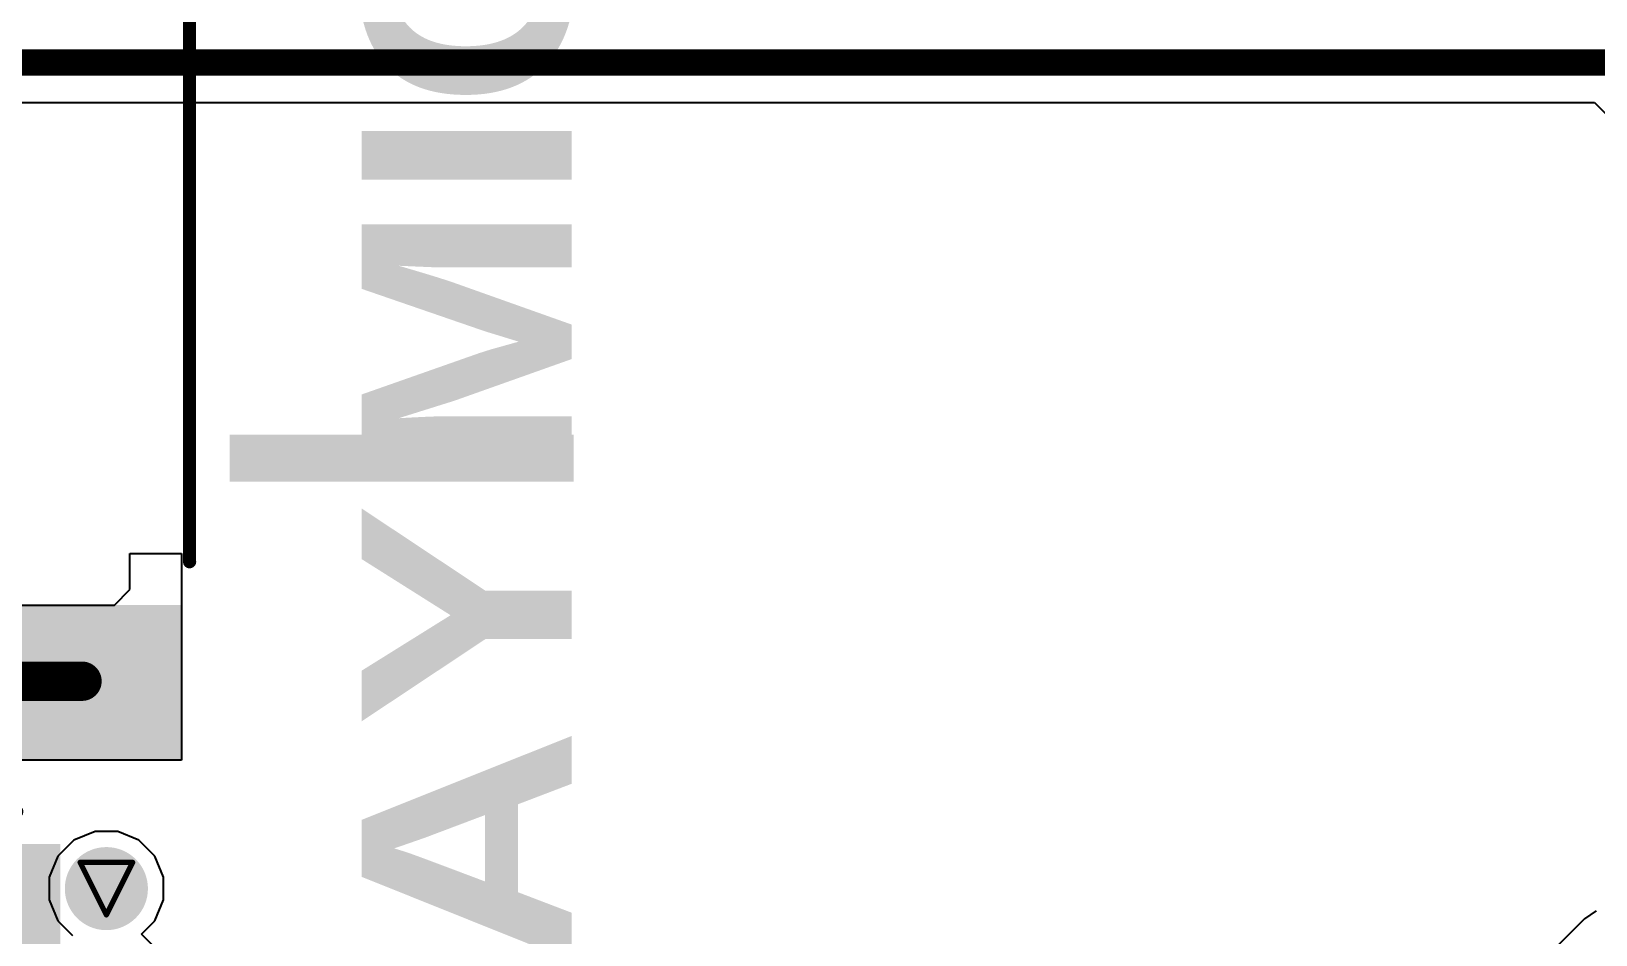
# Model space of a CAD drawing. Header units: inches. Extents: x -6 to 385, y -2 to 98.
# Drawn here: x 36.94 to 52.08, y 27.91 to 36.65 of the extents above; entities that cross this region are included whole.
import ezdxf

# ---------------------------------------------------------------- set-up
doc = ezdxf.new("R2010")
doc.units = ezdxf.units.IN
for name, color, linetype in [('Bottom Layer', 5, 'Continuous'), ('Bottom Solder', 6, 'Continuous'), ('Drill Drawing', 1, 'Continuous'), ('Layer 1', 16, 'Continuous'), ('Layer 2', 76, 'Continuous'), ('Top Layer', 1, 'Continuous'), ('Top Overlay', 2, 'Continuous'), ('Top Paste', 8, 'Continuous'), ('Top Solder', 216, 'Continuous'), ('Via Holes', 16, 'Continuous')]:
    doc.layers.add(name, color=color, linetype=linetype)
doc.styles.add('Arial', font='', dxfattribs={"height": 0.2})
doc.styles.add('Arial Black_Bold', font='', dxfattribs={"height": 0.2})
doc.styles.get('Arial').set_extended_font_data('Arial')
doc.styles.get('Arial Black_Bold').set_extended_font_data('Arial Black', bold=True)

# ---------------------------------------------------------------- blocks, each defined once
blk = doc.blocks.new('DM3BT_DSF_PEJS_64')
at = {"layer": 'Top Layer'}
blk.add_hatch(color=1, dxfattribs=at).paths.add_polyline_path([(-7.4, -6.6), (-5.9, -6.6), (-5.9, -8.5), (-7.4, -8.5)])
at = {"layer": 'Top Solder'}
blk.add_hatch(color=216, dxfattribs=at).paths.add_polyline_path([(-7.4, -6.6), (-5.9, -6.6), (-5.9, -8.5), (-7.4, -8.5)])
at = {"layer": 'Top Layer'}
for p, q in [((-7.4, -8.5), (-7.4, -6.6)), ((-5.9, -6.6), (-5.9, -7.85)), ((-5.9, -7.85), (-5.75, -8)), ((-5.75, -8), (-5.4, -8)), ((-5.4, -8), (-5.4, -8.5)), ((-5.4, -8.5), (-7.4, -8.5))]:
    blk.add_line(p, q, dxfattribs=at)
at = {"layer": 'Top Overlay'}
blk.add_lwpolyline([(-5.481, -8.578, 0.127, 0.127, 0), (6.519, -8.578, 0.127, 0.127, 0)], format="xyseb", dxfattribs=at)
blk.add_lwpolyline([(-5.513, -8.578, 0.0635, 0.0635, 1), (-5.449, -8.578, 0.0635, 0.0635, 1)], format="xyseb", close=True, dxfattribs=at)
blk = doc.blocks.new('AFC07_S15ECA_00_100')
at = {"layer": 'Top Layer'}
for points in [[(-3.636, 1.679), (-3.336, 1.679), (-3.336, 0.48), (-3.636, 0.48)], [(-3.136, 1.679), (-2.836, 1.679), (-2.836, 0.48), (-3.136, 0.48)], [(-2.636, 1.679), (-2.336, 1.679), (-2.336, 0.48), (-2.636, 0.48)], [(-2.136, 1.679), (-1.836, 1.679), (-1.836, 0.48), (-2.136, 0.48)], [(-1.636, 1.679), (-1.336, 1.679), (-1.336, 0.48), (-1.636, 0.48)], [(-1.136, 1.679), (-0.836, 1.679), (-0.836, 0.48), (-1.136, 0.48)], [(-0.636, 1.679), (-0.336, 1.679), (-0.336, 0.48), (-0.636, 0.48)], [(-0.136, 1.679), (0.164, 1.679), (0.164, 0.48), (-0.136, 0.48)], [(0.364, 1.679), (0.664, 1.679), (0.664, 0.48), (0.364, 0.48)], [(0.864, 1.679), (1.164, 1.679), (1.164, 0.48), (0.864, 0.48)], [(1.364, 1.679), (1.664, 1.679), (1.664, 0.48), (1.364, 0.48)], [(1.864, 1.679), (2.164, 1.679), (2.164, 0.48), (1.864, 0.48)], [(2.364, 1.679), (2.664, 1.679), (2.664, 0.48), (2.364, 0.48)], [(2.864, 1.679), (3.164, 1.679), (3.164, 0.48), (2.864, 0.48)], [(3.364, 1.679), (3.664, 1.679), (3.664, 0.48), (3.364, 0.48)], [(-6.236, 0.57), (-4.036, 0.57), (-4.036, -2.729), (-6.236, -2.729)], [(4.036, 0.57), (6.236, 0.57), (6.236, -2.729), (4.036, -2.729)]]:
    blk.add_hatch(color=1, dxfattribs=at).paths.add_polyline_path(points)
at = {"layer": 'Top Paste'}
for points in [[(-3.636, 1.679), (-3.336, 1.679), (-3.336, 0.48), (-3.636, 0.48)], [(-3.136, 1.679), (-2.836, 1.679), (-2.836, 0.48), (-3.136, 0.48)], [(-2.636, 1.679), (-2.336, 1.679), (-2.336, 0.48), (-2.636, 0.48)], [(-2.136, 1.679), (-1.836, 1.679), (-1.836, 0.48), (-2.136, 0.48)], [(-1.636, 1.679), (-1.336, 1.679), (-1.336, 0.48), (-1.636, 0.48)], [(-1.136, 1.679), (-0.836, 1.679), (-0.836, 0.48), (-1.136, 0.48)], [(-0.636, 1.679), (-0.336, 1.679), (-0.336, 0.48), (-0.636, 0.48)], [(-0.136, 1.679), (0.164, 1.679), (0.164, 0.48), (-0.136, 0.48)], [(0.364, 1.679), (0.664, 1.679), (0.664, 0.48), (0.364, 0.48)], [(0.864, 1.679), (1.164, 1.679), (1.164, 0.48), (0.864, 0.48)], [(1.364, 1.679), (1.664, 1.679), (1.664, 0.48), (1.364, 0.48)], [(1.864, 1.679), (2.164, 1.679), (2.164, 0.48), (1.864, 0.48)], [(2.364, 1.679), (2.664, 1.679), (2.664, 0.48), (2.364, 0.48)], [(2.864, 1.679), (3.164, 1.679), (3.164, 0.48), (2.864, 0.48)], [(3.364, 1.679), (3.664, 1.679), (3.664, 0.48), (3.364, 0.48)], [(-6.236, 0.57), (-4.036, 0.57), (-4.036, -2.729), (-6.236, -2.729)], [(4.036, 0.57), (6.236, 0.57), (6.236, -2.729), (4.036, -2.729)]]:
    blk.add_hatch(color=8, dxfattribs=at).paths.add_polyline_path(points)
at = {"layer": 'Top Solder'}
for points in [[(-3.686, 1.73), (-3.285, 1.73), (-3.285, 0.429), (-3.686, 0.429)], [(-3.186, 1.73), (-2.785, 1.73), (-2.785, 0.429), (-3.186, 0.429)], [(-2.686, 1.73), (-2.285, 1.73), (-2.285, 0.429), (-2.686, 0.429)], [(-2.186, 1.73), (-1.785, 1.73), (-1.785, 0.429), (-2.186, 0.429)], [(-1.686, 1.73), (-1.285, 1.73), (-1.285, 0.429), (-1.686, 0.429)], [(-1.186, 1.73), (-0.785, 1.73), (-0.785, 0.429), (-1.186, 0.429)], [(-0.686, 1.73), (-0.285, 1.73), (-0.285, 0.429), (-0.686, 0.429)], [(-0.186, 1.73), (0.215, 1.73), (0.215, 0.429), (-0.186, 0.429)], [(0.314, 1.73), (0.715, 1.73), (0.715, 0.429), (0.314, 0.429)], [(0.814, 1.73), (1.215, 1.73), (1.215, 0.429), (0.814, 0.429)], [(1.314, 1.73), (1.715, 1.73), (1.715, 0.429), (1.314, 0.429)], [(1.814, 1.73), (2.215, 1.73), (2.215, 0.429), (1.814, 0.429)], [(2.314, 1.73), (2.715, 1.73), (2.715, 0.429), (2.314, 0.429)], [(2.814, 1.73), (3.215, 1.73), (3.215, 0.429), (2.814, 0.429)], [(3.314, 1.73), (3.715, 1.73), (3.715, 0.429), (3.314, 0.429)], [(-6.287, 0.621), (-3.986, 0.621), (-3.986, -2.78), (-6.287, -2.78)], [(3.986, 0.621), (6.287, 0.621), (6.287, -2.78), (3.986, -2.78)]]:
    blk.add_hatch(color=216, dxfattribs=at).paths.add_polyline_path(points)
at = {"layer": 'Top Overlay'}
for points in [[(-4.036, 1.079, 0.254, 0.254, 0), (-4.189, 1.232, 0.254, 0.254, 0)], [(-4.189, 0.927, 0.254, 0.254, 0), (-4.189, 1.232, 0.254, 0.254, 0)], [(-4.189, 0.927, 0.254, 0.254, 0), (-4.036, 1.079, 0.254, 0.254, 0)], [(6.6, -3.85, 0.127, 0.127, 0), (6.6, 0.4, 0.127, 0.127, 0)], [(-6.6, -3.85, 0.127, 0.127, 0), (-6.6, 0.2, 0.127, 0.127, 0)], [(6.6, -3.85, 0.127, 0.127, 0), (-6.6, -3.85, 0.127, 0.127, 0)]]:
    blk.add_lwpolyline(points, format="xyseb", dxfattribs=at)
for points in [[(-4.252, 1.232, 0.127, 0.127, 1), (-4.125, 1.232, 0.127, 0.127, 1)], [(-4.252, 1.232, 0.127, 0.127, 1), (-4.125, 1.232, 0.127, 0.127, 1)], [(-4.1, 1.079, 0.127, 0.127, 1), (-3.973, 1.079, 0.127, 0.127, 1)], [(-4.1, 1.079, 0.127, 0.127, 1), (-3.973, 1.079, 0.127, 0.127, 1)], [(-4.252, 0.927, 0.127, 0.127, 1), (-4.125, 0.927, 0.127, 0.127, 1)], [(-4.252, 0.927, 0.127, 0.127, 1), (-4.125, 0.927, 0.127, 0.127, 1)], [(6.568, 0.4, 0.0635, 0.0635, 1), (6.632, 0.4, 0.0635, 0.0635, 1)], [(-6.632, 0.2, 0.0635, 0.0635, 1), (-6.568, 0.2, 0.0635, 0.0635, 1)], [(-6.632, -3.85, 0.0635, 0.0635, 1), (-6.568, -3.85, 0.0635, 0.0635, 1)], [(-6.632, -3.85, 0.0635, 0.0635, 1), (-6.568, -3.85, 0.0635, 0.0635, 1)], [(6.568, -3.85, 0.0635, 0.0635, 1), (6.632, -3.85, 0.0635, 0.0635, 1)], [(6.568, -3.85, 0.0635, 0.0635, 1), (6.632, -3.85, 0.0635, 0.0635, 1)]]:
    blk.add_lwpolyline(points, format="xyseb", close=True, dxfattribs=at)
at = {"layer": 'Top Overlay', "style": 'Arial'}
blk.add_text('1', height=0.8, dxfattribs=at).set_placement((-3.581, -0.66))

msp = doc.modelspace()

# ---------------------------------------------------------------- hatches: boundary and pattern name
at = {"layer": 'Bottom Layer'}
h = msp.add_hatch(color=5, dxfattribs=at)
edge = h.paths.add_edge_path()
edge.add_arc((37.669, 28.355), 0.3, 0, 360)
at = {"layer": 'Bottom Solder'}
h = msp.add_hatch(color=6, dxfattribs=at)
edge = h.paths.add_edge_path()
edge.add_arc((37.669, 28.355), 0.402, 0, 360)
at = {"layer": 'Layer 1'}
h = msp.add_hatch(color=16, dxfattribs=at)
edge = h.paths.add_edge_path()
edge.add_arc((37.669, 28.355), 0.3, 0, 360)
at = {"layer": 'Layer 2'}
h = msp.add_hatch(color=76, dxfattribs=at)
edge = h.paths.add_edge_path()
edge.add_arc((37.669, 28.355), 0.3, 0, 360)
at = {"layer": 'Top Layer'}
h = msp.add_hatch(color=1, dxfattribs=at)
edge = h.paths.add_edge_path()
edge.add_arc((37.669, 28.355), 0.3, 0, 360)
at = {"layer": 'Top Overlay'}
msp.add_hatch(color=2, dxfattribs=at).paths.add_polyline_path([(38.862, 32.293), (42.188, 32.293), (42.188, 32.749), (38.862, 32.749)])
at = {"layer": 'Top Solder'}
h = msp.add_hatch(color=216, dxfattribs=at)
edge = h.paths.add_edge_path()
edge.add_arc((37.669, 28.355), 0.402, 0, 360)
at = {"layer": 'Via Holes'}
h = msp.add_hatch(color=7, dxfattribs=at)
edge = h.paths.add_edge_path()
edge.add_arc((37.669, 28.355), 0.15, 0, 360)

# ---------------------------------------------------------------- linework, layer by layer
at = {"layer": 'Bottom Layer'}
for p, q in [((51.968, 28.063), (50.879, 26.975)), ((52.081, 28.139), (51.968, 28.063)), ((51.968, 28.063), (51.968, 28.063))]:
    msp.add_line(p, q, dxfattribs=at)
at = {"layer": 'Drill Drawing'}
for points in [[(37.415, 28.609, 0.0508, 0.0508, 0), (37.923, 28.609, 0.0508, 0.0508, 0)], [(37.415, 28.609, 0.0508, 0.0508, 0), (37.669, 28.101, 0.0508, 0.0508, 0)], [(37.669, 28.101, 0.0508, 0.0508, 0), (37.923, 28.609, 0.0508, 0.0508, 0)]]:
    msp.add_lwpolyline(points, format="xyseb", dxfattribs=at)
for points in [[(37.402, 28.609, 0.0254, 0.0254, 1), (37.428, 28.609, 0.0254, 0.0254, 1)], [(37.402, 28.609, 0.0254, 0.0254, 1), (37.428, 28.609, 0.0254, 0.0254, 1)], [(37.91, 28.609, 0.0254, 0.0254, 1), (37.936, 28.609, 0.0254, 0.0254, 1)], [(37.91, 28.609, 0.0254, 0.0254, 1), (37.936, 28.609, 0.0254, 0.0254, 1)], [(37.656, 28.101, 0.0254, 0.0254, 1), (37.682, 28.101, 0.0254, 0.0254, 1)], [(37.656, 28.101, 0.0254, 0.0254, 1), (37.682, 28.101, 0.0254, 0.0254, 1)]]:
    msp.add_lwpolyline(points, format="xyseb", close=True, dxfattribs=at)
at = {"layer": 'Layer 2'}
for p, q in [((37.559, 28.909), (37.355, 28.825)), ((37.779, 28.909), (37.559, 28.909)), ((37.983, 28.825), (37.779, 28.909)), ((37.355, 28.825), (37.199, 28.669)), ((38.139, 28.669), (37.983, 28.825)), ((37.199, 28.669), (37.115, 28.466)), ((38.223, 28.466), (38.139, 28.669)), ((37.115, 28.466), (37.115, 28.245)), ((38.223, 28.245), (38.223, 28.466)), ((37.115, 28.245), (37.199, 28.042)), ((38.139, 28.042), (38.223, 28.245)), ((37.199, 28.042), (37.341, 27.9)), ((38.01, 27.913), (38.139, 28.042)), ((38.151, 27.771), (38.01, 27.913))]:
    msp.add_line(p, q, dxfattribs=at)
at = {"layer": 'Top Layer'}
for p, q in [((23.4, 35.961), (52.064, 35.961)), ((52.064, 35.961), (52.381, 35.644))]:
    msp.add_line(p, q, dxfattribs=at)
for points in [[(22.446, 36.349, 0.254, 0.254, 0), (52.225, 36.349, 0.254, 0.254, 0)], [(36.155, 30.362, 0.381, 0.381, 0), (37.433, 30.362, 0.381, 0.381, 0)]]:
    msp.add_lwpolyline(points, format="xyseb", dxfattribs=at)
msp.add_lwpolyline([(37.338, 30.362, 0.191, 0.191, 1), (37.528, 30.362, 0.191, 0.191, 1)], format="xyseb", close=True, dxfattribs=at)

# ---------------------------------------------------------------- block references
for name, p, rotation in [('DM3BT_DSF_PEJS_64', (29.896, 36.999), 90), ('AFC07_S15ECA_00_100', (36.602, 22.5), 270)]:
    msp.add_blockref(name, p, dxfattribs=dict(rotation=rotation))

# ---------------------------------------------------------------- texts
at = {"layer": 'Top Overlay', "style": 'Arial Black_Bold'}
for s, p in [('MICRO SD', (42.171, 32.293)), ('DISPLAY', (42.171, 18.005))]:
    msp.add_text(s, height=2.032, rotation=90, dxfattribs=at).set_placement(p)

doc.saveas('drawing.dxf')
